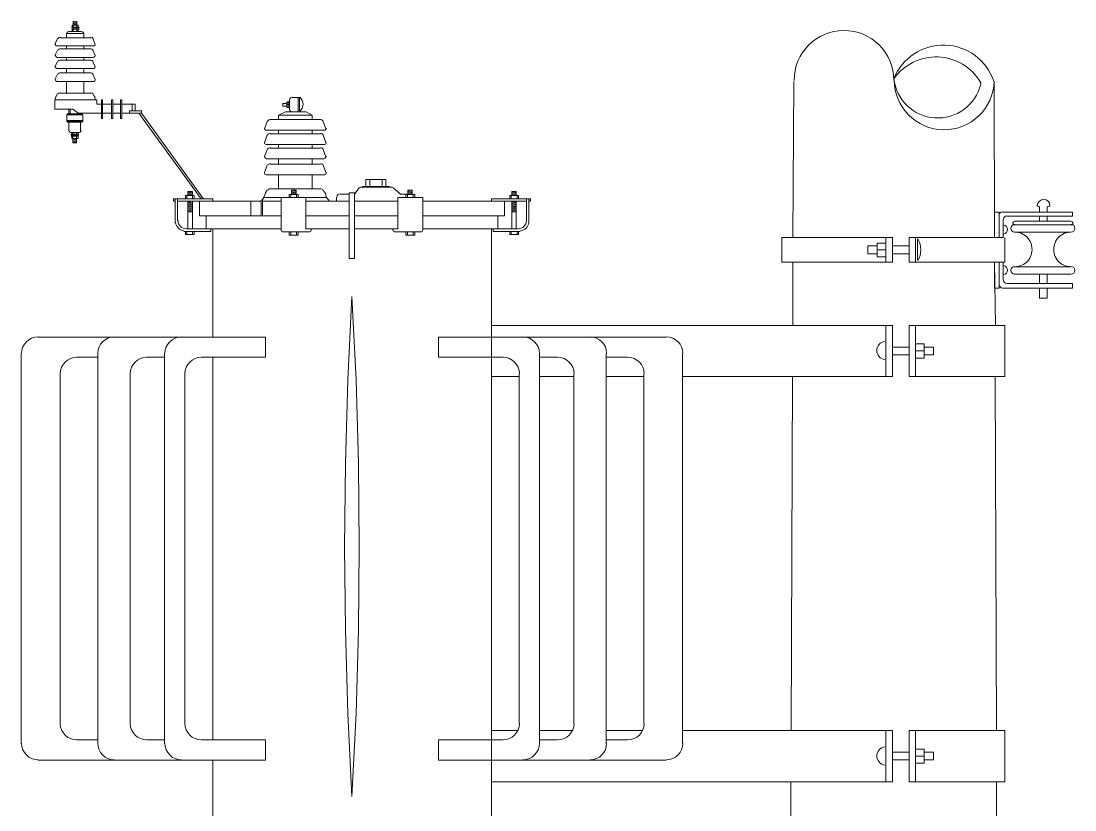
# Model space of a CAD drawing. Header units: centimetres. Extents: x -1416 to 19908, y -7962 to 7254.
# Drawn here: x -911.4 to -830.8, y -1553.9 to -1493.6 of the extents above; entities that cross this region are included whole.
import ezdxf

# ---------------------------------------------------------------- set-up
doc = ezdxf.new("R2010")
doc.units = ezdxf.units.CM
doc.layers.get('0').update_dxf_attribs({"color": 4, "lineweight": 18})

msp = doc.modelspace()

# ---------------------------------------------------------------- linework, layer by layer
at = {"color": 7, "lineweight": 20}
for p, q in [((-903.109, -1500.41), (-903.109, -1500.593)), ((-902.663, -1499.911), (-902.663, -1500.41)), ((-901.333, -1502.065), (-902.391, -1500.593)), ((-902.391, -1500.593), (-902.391, -1500.593)), ((-902.196, -1500.593), (-902.196, -1500.41))]:
    msp.add_line(p, q, dxfattribs=at)
at = {"color": 7, "linetype": 'Continuous', "lineweight": 20}
for points in [[(-907.525, -1494.06), (-906.965, -1494.06), (-906.965, -1494.023), (-907.525, -1494.023)], [(-907.525, -1494.181), (-906.965, -1494.181), (-906.965, -1494.145), (-907.525, -1494.145)], [(-907.501, -1494.023), (-907.026, -1494.023), (-907.026, -1493.865), (-907.501, -1493.865)], [(-907.501, -1494.364), (-907.026, -1494.364), (-907.026, -1494.181), (-907.501, -1494.181)], [(-891.393, -1499.85), (-891.393, -1500.069), (-891.393, -1499.85), (-891.089, -1499.85)], [(-891.393, -1500.069), (-891.089, -1500.069)], [(-891.053, -1499.948), (-890.931, -1499.948)], [(-907.561, -1502.211), (-907.002, -1502.211), (-907.002, -1502.247), (-907.561, -1502.247)], [(-907.525, -1502.065), (-907.026, -1502.065), (-907.026, -1502.211), (-907.525, -1502.211)], [(-907.561, -1502.344), (-907.002, -1502.344), (-907.002, -1502.369), (-907.561, -1502.369)], [(-907.525, -1502.369), (-907.026, -1502.369), (-907.026, -1502.527), (-907.525, -1502.527)], [(-898.157, -1506.882), (-898.839, -1506.882), (-898.839, -1507.138), (-898.157, -1507.138)], [(-890.213, -1506.821), (-890.895, -1506.821), (-890.895, -1507.04), (-890.213, -1507.04)], [(-886.32, -1511.712), (-885.919, -1511.712), (-885.919, -1506.7), (-886.32, -1506.7)], [(-881.989, -1506.821), (-881.308, -1506.821), (-881.308, -1507.04), (-881.989, -1507.04)], [(-874.045, -1506.882), (-873.364, -1506.882), (-873.364, -1507.138), (-874.045, -1507.138)], [(-898.157, -1509.632), (-898.839, -1509.632), (-898.839, -1509.875), (-898.157, -1509.875)], [(-890.213, -1509.656), (-890.895, -1509.656), (-890.895, -1509.911), (-890.213, -1509.911)], [(-881.989, -1509.656), (-881.308, -1509.656), (-881.308, -1509.911), (-881.989, -1509.911)], [(-874.045, -1509.632), (-873.364, -1509.632), (-873.364, -1509.875), (-874.045, -1509.875)], [(-886.101, -1514.607), (-886.418, -1520.97), (-886.6, -1527.345), (-886.661, -1533.732), (-886.6, -1540.082), (-886.418, -1546.469), (-886.101, -1552.819), (-885.785, -1546.469), (-885.603, -1540.082), (-885.542, -1533.732), (-885.603, -1527.345), (-885.785, -1520.97)]]:
    msp.add_lwpolyline(points, close=True, dxfattribs=at)
for points in [[(-907.403, -1493.561), (-907.403, -1493.865), (-907.403, -1493.865)], [(-907.403, -1493.561), (-907.123, -1493.622), (-907.123, -1493.622)], [(-907.403, -1493.622), (-907.123, -1493.683), (-907.123, -1493.683)], [(-907.403, -1493.719), (-907.123, -1493.78), (-907.123, -1493.78)], [(-907.403, -1493.78), (-907.123, -1493.841), (-907.123, -1493.841)], [(-907.403, -1494.023), (-907.403, -1493.865), (-907.403, -1493.865)], [(-907.403, -1493.865), (-907.342, -1493.865), (-907.342, -1493.865)], [(-907.403, -1494.06), (-907.403, -1494.145), (-907.123, -1494.145), (-907.123, -1494.023)], [(-907.403, -1494.121), (-907.221, -1494.145), (-907.221, -1494.145)], [(-907.245, -1494.06), (-907.123, -1494.084), (-907.123, -1494.084)], [(-907.123, -1493.865), (-907.123, -1493.561), (-907.123, -1493.561)], [(-907.123, -1494.023), (-907.123, -1493.865), (-907.123, -1493.865)], [(-908.62, -1494.899), (-908.802, -1495.361), (-908.802, -1495.361)], [(-908.425, -1494.838), (-906.065, -1494.838), (-906.065, -1494.838)], [(-907.926, -1494.838), (-907.926, -1494.522), (-907.926, -1494.522)], [(-907.926, -1494.522), (-906.588, -1494.522), (-906.588, -1494.522)], [(-907.683, -1494.364), (-906.844, -1494.364), (-906.844, -1494.364)], [(-907.403, -1494.364), (-907.403, -1494.181), (-907.403, -1494.181)], [(-907.123, -1494.364), (-907.123, -1494.181), (-907.123, -1494.181)], [(-906.588, -1494.838), (-906.588, -1494.522), (-906.588, -1494.522)], [(-905.907, -1494.899), (-905.724, -1495.361), (-905.724, -1495.361)], [(-908.62, -1495.775), (-908.802, -1496.201), (-908.802, -1496.201)], [(-908.681, -1495.459), (-905.846, -1495.459), (-905.846, -1495.459)], [(-908.425, -1495.678), (-906.065, -1495.678), (-906.065, -1495.678)], [(-907.926, -1495.678), (-907.926, -1495.459), (-907.926, -1495.459)], [(-906.588, -1495.678), (-906.588, -1495.459), (-906.588, -1495.459)], [(-905.907, -1495.775), (-905.724, -1496.201), (-905.724, -1496.201)], [(-908.681, -1496.335), (-905.846, -1496.335), (-905.846, -1496.335)], [(-908.425, -1496.554), (-906.065, -1496.554), (-906.065, -1496.554)], [(-907.926, -1496.554), (-907.926, -1496.335), (-907.926, -1496.335)], [(-906.588, -1496.554), (-906.588, -1496.335), (-906.588, -1496.335)], [(-908.62, -1496.639), (-908.802, -1497.077), (-908.802, -1497.077)], [(-908.681, -1497.198), (-905.846, -1497.198), (-905.846, -1497.198)], [(-907.926, -1497.515), (-907.926, -1497.198), (-907.926, -1497.198)], [(-906.588, -1497.515), (-906.588, -1497.198), (-906.588, -1497.198)], [(-905.907, -1496.639), (-905.724, -1497.077), (-905.724, -1497.077)], [(-908.62, -1497.612), (-908.802, -1498.038), (-908.802, -1498.038)], [(-908.681, -1498.172), (-905.846, -1498.172), (-905.846, -1498.172)], [(-908.425, -1497.515), (-906.065, -1497.515), (-906.065, -1497.515)], [(-907.926, -1499.072), (-907.926, -1498.172), (-907.926, -1498.172)], [(-906.588, -1499.072), (-906.588, -1498.172), (-906.588, -1498.172)], [(-905.907, -1497.612), (-905.724, -1498.038), (-905.724, -1498.038)], [(-852.403, -1510.094), (-852.342, -1498.172), (-852.342, -1498.172)], [(-836.989, -1510.094), (-837.013, -1498.172), (-837.013, -1498.172)], [(-908.741, -1499.352), (-908.802, -1499.571), (-908.802, -1499.571)], [(-905.591, -1499.571), (-908.802, -1499.571), (-908.802, -1499.571)], [(-908.802, -1500.288), (-908.802, -1499.571), (-908.802, -1499.571)], [(-905.724, -1499.571), (-908.802, -1499.571), (-908.802, -1499.571)], [(-908.62, -1499.133), (-908.705, -1499.291), (-908.705, -1499.291)], [(-908.425, -1499.072), (-906.065, -1499.072), (-906.065, -1499.072)], [(-905.907, -1499.133), (-905.81, -1499.291), (-905.81, -1499.291)], [(-905.749, -1499.352), (-905.724, -1499.571), (-905.724, -1499.571)], [(-905.25, -1499.911), (-905.591, -1499.911), (-905.591, -1499.571)], [(-905.165, -1499.571), (-905.25, -1499.571), (-905.25, -1499.571)], [(-905.25, -1501.006), (-905.25, -1499.571), (-905.25, -1499.571)], [(-905.165, -1501.006), (-905.165, -1499.571), (-905.165, -1499.571)], [(-904.386, -1499.571), (-904.471, -1499.571), (-904.471, -1499.571)], [(-904.471, -1501.006), (-904.471, -1499.571), (-904.471, -1499.571)], [(-904.386, -1501.006), (-904.386, -1499.571), (-904.386, -1499.571)], [(-903.693, -1499.571), (-903.79, -1499.571), (-903.79, -1499.571)], [(-903.79, -1501.006), (-903.79, -1499.571), (-903.79, -1499.571)], [(-903.693, -1501.006), (-903.693, -1499.571), (-903.693, -1499.571)], [(-891.089, -1499.753), (-891.089, -1500.155), (-891.089, -1500.155)], [(-890.931, -1499.753), (-891.053, -1499.753), (-891.065, -1499.741)], [(-891.053, -1499.753), (-891.065, -1499.741), (-891.065, -1499.741)], [(-890.895, -1499.729), (-891.053, -1499.729), (-891.053, -1499.729)], [(-891.053, -1499.753), (-891.053, -1500.155), (-891.053, -1500.155)], [(-890.931, -1499.729), (-890.931, -1500.155), (-890.931, -1500.155)], [(-890.895, -1499.729), (-890.895, -1500.155), (-890.895, -1500.155)], [(-890.87, -1499.692), (-890.882, -1499.68), (-890.882, -1499.68)], [(-890.87, -1499.595), (-890.87, -1500.313), (-890.87, -1500.313)], [(-890.87, -1499.692), (-890.87, -1500.191), (-890.87, -1500.191)], [(-890.092, -1499.413), (-890.676, -1499.413), (-890.676, -1499.413)], [(-890.213, -1500.507), (-890.213, -1499.413), (-890.213, -1499.413)], [(-890.116, -1500.507), (-890.116, -1499.413), (-890.116, -1499.413)], [(-907.44, -1500.288), (-908.802, -1500.288), (-908.802, -1500.288)], [(-907.744, -1500.653), (-907.744, -1500.288), (-907.744, -1500.288)], [(-907.647, -1500.653), (-907.647, -1500.288), (-907.647, -1500.288)], [(-907.026, -1500.593), (-907.44, -1500.288), (-907.44, -1500.288)], [(-905.25, -1500.593), (-907.026, -1500.593), (-907.026, -1500.593)], [(-906.965, -1500.653), (-906.965, -1500.593), (-906.965, -1500.593)], [(-906.868, -1500.653), (-906.868, -1500.593), (-906.868, -1500.593)], [(-904.471, -1499.911), (-905.165, -1499.911), (-905.165, -1499.911)], [(-904.471, -1500.593), (-905.165, -1500.593), (-905.165, -1500.593)], [(-903.79, -1499.911), (-904.386, -1499.911), (-904.386, -1499.911)], [(-903.79, -1500.593), (-904.386, -1500.593), (-904.386, -1500.593)], [(-902.663, -1499.911), (-903.693, -1499.911), (-903.693, -1499.911)], [(-903.109, -1500.593), (-903.693, -1500.593), (-903.693, -1500.593)], [(-902.196, -1500.41), (-903.109, -1500.41), (-903.109, -1500.41)], [(-902.196, -1500.593), (-903.109, -1500.593), (-903.109, -1500.593)], [(-902.89, -1499.911), (-902.89, -1500.41), (-902.89, -1500.41)], [(-897.464, -1507.111), (-902.196, -1500.593), (-901.235, -1501.904)], [(-891.71, -1500.751), (-891.174, -1500.507), (-889.593, -1500.507), (-889.155, -1500.751)], [(-891.393, -1499.85), (-891.406, -1499.838), (-891.406, -1499.838)], [(-891.393, -1500.069), (-891.406, -1500.057), (-891.406, -1500.057)], [(-891.053, -1500.155), (-891.065, -1500.155), (-891.065, -1500.155)], [(-891.053, -1500.155), (-891.065, -1500.155), (-891.065, -1500.155)], [(-890.895, -1500.155), (-891.053, -1500.155), (-890.931, -1500.155)], [(-890.87, -1500.191), (-890.882, -1500.179), (-890.882, -1500.179)], [(-890.092, -1500.507), (-890.676, -1500.507), (-890.676, -1500.507)], [(-907.902, -1500.69), (-907.902, -1501.152), (-907.902, -1501.152)], [(-907.902, -1501.152), (-906.685, -1501.152), (-906.685, -1500.69)], [(-906.685, -1500.726), (-907.902, -1500.726), (-907.902, -1500.726)], [(-907.902, -1501.225), (-907.902, -1501.152), (-907.902, -1501.152)], [(-907.902, -1501.225), (-907.902, -1501.25), (-907.902, -1501.25)], [(-907.902, -1501.225), (-906.685, -1501.225), (-906.685, -1501.225)], [(-907.866, -1500.69), (-907.878, -1500.678), (-907.878, -1500.678)], [(-907.866, -1501.25), (-907.878, -1501.237), (-907.878, -1501.237)], [(-906.722, -1500.653), (-907.866, -1500.653), (-907.866, -1500.653)], [(-907.866, -1501.286), (-906.722, -1501.286), (-906.722, -1501.286)], [(-907.744, -1501.967), (-907.744, -1501.286), (-906.844, -1501.286)], [(-906.844, -1501.286), (-906.844, -1501.967), (-906.844, -1501.967)], [(-906.722, -1500.69), (-906.734, -1500.678), (-906.734, -1500.678)], [(-906.722, -1501.25), (-906.734, -1501.237), (-906.734, -1501.237)], [(-906.685, -1501.225), (-906.685, -1501.152), (-906.685, -1501.152)], [(-906.685, -1501.225), (-906.685, -1501.25), (-906.685, -1501.25)], [(-905.165, -1501.006), (-905.25, -1501.006), (-905.25, -1501.006)], [(-904.386, -1501.006), (-904.471, -1501.006), (-904.471, -1501.006)], [(-903.693, -1501.006), (-903.79, -1501.006), (-903.79, -1501.006)], [(-892.573, -1501.225), (-892.792, -1501.785), (-892.792, -1501.785)], [(-892.354, -1501.091), (-888.534, -1501.091), (-888.534, -1501.091)], [(-891.71, -1501.091), (-891.71, -1500.751), (-891.71, -1500.751)], [(-891.71, -1500.751), (-889.155, -1500.751), (-889.155, -1500.751)], [(-889.155, -1501.091), (-889.155, -1500.751), (-889.155, -1500.751)], [(-888.315, -1501.225), (-888.096, -1501.785), (-888.096, -1501.785)], [(-906.941, -1502.065), (-907.622, -1502.065), (-907.622, -1502.065)], [(-907.44, -1502.065), (-907.44, -1502.211), (-907.44, -1502.211)], [(-907.148, -1502.065), (-907.148, -1502.211), (-907.148, -1502.211)], [(-897.622, -1507.138), (-901.333, -1502.065), (-901.333, -1502.065)], [(-892.671, -1501.906), (-888.218, -1501.906), (-888.218, -1501.906)], [(-892.354, -1502.186), (-888.534, -1502.186), (-888.534, -1502.186)], [(-891.71, -1502.186), (-891.71, -1501.906), (-891.71, -1501.906)], [(-889.155, -1502.186), (-889.155, -1501.906), (-889.155, -1501.906)], [(-907.44, -1502.247), (-907.148, -1502.344), (-907.148, -1502.344)], [(-907.44, -1502.344), (-907.44, -1502.247), (-907.148, -1502.247), (-907.148, -1502.369)], [(-907.44, -1502.344), (-907.367, -1502.344), (-907.367, -1502.344)], [(-907.44, -1502.369), (-907.44, -1502.527), (-907.44, -1502.527)], [(-907.44, -1502.868), (-907.44, -1502.527), (-907.44, -1502.527)], [(-907.148, -1502.527), (-907.148, -1502.868), (-907.44, -1502.868)], [(-907.44, -1502.527), (-907.148, -1502.624), (-907.148, -1502.624)], [(-907.44, -1502.624), (-907.148, -1502.685), (-907.148, -1502.685)], [(-907.44, -1502.685), (-907.148, -1502.782), (-907.148, -1502.782)], [(-907.44, -1502.782), (-907.148, -1502.843), (-907.148, -1502.843)], [(-907.44, -1502.843), (-907.367, -1502.868), (-907.367, -1502.868)], [(-907.148, -1502.369), (-907.148, -1502.527), (-907.148, -1502.527)], [(-892.573, -1502.284), (-892.792, -1502.843), (-892.792, -1502.843)], [(-892.671, -1502.989), (-888.218, -1502.989), (-888.218, -1502.989)], [(-891.71, -1503.269), (-891.71, -1502.989), (-891.71, -1502.989)], [(-889.155, -1503.269), (-889.155, -1502.989), (-889.155, -1502.989)], [(-888.315, -1502.284), (-888.096, -1502.843), (-888.096, -1502.843)], [(-892.573, -1503.366), (-892.792, -1503.926), (-892.792, -1503.926)], [(-892.354, -1503.269), (-888.534, -1503.269), (-888.534, -1503.269)], [(-888.315, -1503.366), (-888.096, -1503.926), (-888.096, -1503.926)], [(-892.573, -1504.583), (-892.792, -1505.143), (-892.792, -1505.143)], [(-892.671, -1504.084), (-888.218, -1504.084), (-888.218, -1504.084)], [(-892.354, -1504.486), (-888.534, -1504.486), (-888.534, -1504.486)], [(-891.71, -1504.486), (-891.71, -1504.084), (-891.71, -1504.084)], [(-889.155, -1504.486), (-889.155, -1504.084), (-889.155, -1504.084)], [(-888.315, -1504.583), (-888.096, -1505.143), (-888.096, -1505.143)], [(-892.671, -1505.301), (-888.218, -1505.301), (-888.218, -1505.301)], [(-891.71, -1506.383), (-891.71, -1505.301), (-891.71, -1505.301)], [(-889.155, -1506.383), (-889.155, -1505.301), (-889.155, -1505.301)], [(-885.286, -1506.201), (-883.23, -1506.201), (-883.23, -1506.201)], [(-885.286, -1506.262), (-885.286, -1506.201), (-885.286, -1506.201)], [(-883.51, -1506.201), (-883.51, -1505.678), (-885.043, -1505.678), (-885.043, -1506.201)], [(-884.727, -1506.201), (-884.727, -1505.678), (-884.727, -1505.678)], [(-883.79, -1506.201), (-883.79, -1505.678), (-883.79, -1505.678)], [(-883.23, -1506.262), (-883.23, -1506.201), (-883.23, -1506.201)], [(-898.717, -1506.882), (-898.717, -1507.138), (-898.717, -1507.138)], [(-898.656, -1506.578), (-898.303, -1506.675), (-898.303, -1506.675)], [(-898.656, -1506.882), (-898.656, -1506.578), (-898.303, -1506.578), (-898.303, -1506.882)], [(-898.656, -1506.639), (-898.303, -1506.736), (-898.303, -1506.736)], [(-898.656, -1506.736), (-898.303, -1506.821), (-898.303, -1506.821)], [(-898.656, -1506.797), (-898.303, -1506.882), (-898.303, -1506.882)], [(-898.656, -1506.882), (-898.62, -1506.882), (-898.62, -1506.882)], [(-898.376, -1506.578), (-898.303, -1506.578), (-898.303, -1506.578)], [(-898.279, -1506.882), (-898.279, -1507.138), (-898.279, -1507.138)], [(-892.951, -1507.198), (-892.829, -1507.04), (-892.829, -1507.04)], [(-892.732, -1506.761), (-892.829, -1507.04), (-892.829, -1507.04)], [(-892.829, -1507.04), (-888.06, -1507.04), (-887.817, -1507.32), (-889.617, -1507.32)], [(-892.573, -1506.517), (-892.707, -1506.675), (-892.707, -1506.675)], [(-892.354, -1506.383), (-888.534, -1506.383), (-888.534, -1506.383)], [(-889.617, -1509.437), (-889.617, -1507.04), (-891.515, -1507.04), (-891.515, -1509.571)], [(-890.773, -1506.821), (-890.773, -1507.04), (-890.773, -1507.04)], [(-890.712, -1506.821), (-890.712, -1506.481), (-890.371, -1506.481), (-890.371, -1506.821)], [(-890.712, -1506.578), (-890.371, -1506.675), (-890.371, -1506.675)], [(-890.712, -1506.639), (-890.371, -1506.736), (-890.371, -1506.736)], [(-890.712, -1506.736), (-890.371, -1506.797), (-890.371, -1506.797)], [(-890.712, -1506.797), (-890.651, -1506.821), (-890.651, -1506.821)], [(-890.676, -1506.481), (-890.371, -1506.578), (-890.371, -1506.578)], [(-890.396, -1506.481), (-890.371, -1506.517), (-890.371, -1506.517)], [(-890.335, -1506.821), (-890.335, -1507.04), (-890.335, -1507.04)], [(-888.315, -1506.517), (-888.182, -1506.675), (-888.182, -1506.675)], [(-888.121, -1506.761), (-888.06, -1507.04), (-888.06, -1507.04)], [(-887.281, -1507.04), (-887.281, -1507.32), (-887.281, -1507.32)], [(-886.32, -1506.797), (-887.002, -1506.797), (-887.002, -1506.797)], [(-885.542, -1506.298), (-885.822, -1506.7), (-885.822, -1506.7)], [(-885.444, -1506.262), (-883.084, -1506.262), (-883.084, -1506.262)], [(-885.286, -1506.262), (-883.23, -1506.262), (-883.23, -1506.262)], [(-882.926, -1506.323), (-882.452, -1506.736), (-882.452, -1506.736)], [(-882.585, -1509.437), (-882.585, -1507.04), (-880.675, -1507.04), (-880.675, -1509.571)], [(-882.306, -1506.797), (-881.831, -1506.797), (-881.831, -1506.797)], [(-881.868, -1506.821), (-881.868, -1507.04), (-881.868, -1507.04)], [(-881.491, -1506.821), (-881.491, -1506.481), (-881.831, -1506.481), (-881.831, -1506.821)], [(-881.831, -1506.542), (-881.491, -1506.639), (-881.491, -1506.639)], [(-881.831, -1506.602), (-881.491, -1506.7), (-881.491, -1506.7)], [(-881.831, -1506.7), (-881.491, -1506.797), (-881.491, -1506.797)], [(-881.831, -1506.761), (-881.673, -1506.821), (-881.673, -1506.821)], [(-881.71, -1506.481), (-881.491, -1506.542), (-881.491, -1506.542)], [(-881.43, -1506.821), (-881.43, -1507.04), (-881.43, -1507.04)], [(-881.211, -1507.04), (-881.223, -1507.028), (-881.223, -1507.028)], [(-873.924, -1506.882), (-873.924, -1507.138), (-873.924, -1507.138)], [(-873.546, -1506.882), (-873.546, -1506.578), (-873.887, -1506.578), (-873.887, -1506.882)], [(-873.887, -1506.602), (-873.546, -1506.7), (-873.546, -1506.7)], [(-873.887, -1506.7), (-873.546, -1506.797), (-873.546, -1506.797)], [(-873.887, -1506.761), (-873.546, -1506.858), (-873.546, -1506.858)], [(-873.887, -1506.858), (-873.741, -1506.882), (-873.741, -1506.882)], [(-873.765, -1506.578), (-873.546, -1506.639), (-873.546, -1506.639)], [(-873.486, -1506.882), (-873.486, -1507.138), (-873.486, -1507.138)], [(-899.617, -1507.32), (-899.739, -1507.32), (-899.739, -1507.138), (-896.746, -1507.138), (-896.746, -1507.32), (-899.435, -1507.32)], [(-899.617, -1509.011), (-899.617, -1507.138), (-899.617, -1507.138)], [(-899.435, -1507.138), (-899.435, -1508.817), (-899.435, -1508.817)], [(-898.656, -1509.437), (-898.656, -1507.32), (-898.656, -1507.32)], [(-898.656, -1507.357), (-898.303, -1507.454), (-898.303, -1507.454)], [(-898.656, -1507.417), (-898.303, -1507.515), (-898.303, -1507.515)], [(-898.656, -1507.515), (-898.303, -1507.6), (-898.303, -1507.6)], [(-898.656, -1507.576), (-898.303, -1507.661), (-898.303, -1507.661)], [(-898.656, -1507.661), (-898.303, -1507.758), (-898.303, -1507.758)], [(-898.656, -1507.734), (-898.303, -1507.819), (-898.303, -1507.819)], [(-898.656, -1507.819), (-898.303, -1507.916), (-898.303, -1507.916)], [(-898.462, -1507.32), (-898.303, -1507.357), (-898.303, -1507.357)], [(-898.303, -1507.32), (-898.303, -1509.437), (-898.303, -1509.437)], [(-893.048, -1507.32), (-897.744, -1507.32), (-897.744, -1507.32)], [(-897.744, -1507.32), (-897.744, -1508.439), (-897.744, -1508.439)], [(-893.826, -1507.32), (-893.826, -1508.439), (-893.826, -1508.439)], [(-893.048, -1508.439), (-893.048, -1507.259), (-892.951, -1507.198)], [(-892.951, -1507.198), (-892.951, -1508.439), (-892.951, -1508.439)], [(-891.515, -1507.32), (-892.951, -1507.32), (-892.951, -1507.32)], [(-891.515, -1507.32), (-892.951, -1507.32), (-892.951, -1507.32)], [(-886.32, -1507.32), (-889.617, -1507.32), (-889.617, -1507.32)], [(-882.585, -1507.32), (-885.919, -1507.32), (-885.919, -1507.32)], [(-874.447, -1507.32), (-880.675, -1507.32), (-880.675, -1507.32)], [(-872.585, -1507.32), (-872.464, -1507.32), (-872.464, -1507.138), (-875.444, -1507.138), (-875.444, -1507.32), (-872.768, -1507.32)], [(-874.447, -1507.32), (-874.447, -1508.439), (-874.447, -1508.439)], [(-873.887, -1507.32), (-873.887, -1509.437), (-873.887, -1509.437)], [(-873.887, -1507.32), (-873.546, -1507.417), (-873.546, -1507.417)], [(-873.887, -1507.381), (-873.546, -1507.478), (-873.546, -1507.478)], [(-873.887, -1507.478), (-873.546, -1507.576), (-873.546, -1507.576)], [(-873.887, -1507.539), (-873.546, -1507.636), (-873.546, -1507.636)], [(-873.887, -1507.636), (-873.546, -1507.734), (-873.546, -1507.734)], [(-873.887, -1507.697), (-873.546, -1507.795), (-873.546, -1507.795)], [(-873.887, -1507.795), (-873.546, -1507.855), (-873.546, -1507.855)], [(-873.887, -1507.855), (-873.546, -1507.941), (-873.546, -1507.941)], [(-873.583, -1507.32), (-873.546, -1507.32), (-873.546, -1507.32)], [(-873.546, -1509.437), (-873.546, -1507.32), (-873.546, -1507.32)], [(-872.768, -1507.138), (-872.768, -1508.817), (-872.768, -1508.817)], [(-872.585, -1509.011), (-872.585, -1507.138), (-872.585, -1507.138)], [(-833.595, -1507.758), (-833.716, -1507.697), (-833.716, -1507.697)], [(-833.558, -1508.16), (-833.558, -1507.795), (-833.558, -1507.795)], [(-832.974, -1508.16), (-832.974, -1507.795), (-832.974, -1507.795)], [(-832.938, -1507.758), (-832.78, -1507.697), (-832.78, -1507.697)], [(-898.656, -1507.88), (-898.303, -1507.977), (-898.303, -1507.977)], [(-898.656, -1507.977), (-898.303, -1508.038), (-898.303, -1508.038)], [(-898.656, -1508.038), (-898.303, -1508.135), (-898.303, -1508.135)], [(-898.656, -1508.135), (-898.303, -1508.135), (-898.303, -1508.135)], [(-898.656, -1508.135), (-898.62, -1508.135), (-898.62, -1508.135)], [(-891.515, -1508.439), (-897.744, -1508.439), (-897.744, -1508.439)], [(-897.245, -1508.439), (-897.245, -1509.437), (-897.245, -1509.437)], [(-886.32, -1508.439), (-889.617, -1508.439), (-889.617, -1508.439)], [(-882.585, -1508.439), (-885.919, -1508.439), (-885.919, -1508.439)], [(-874.447, -1508.439), (-880.675, -1508.439), (-880.675, -1508.439)], [(-874.946, -1508.439), (-874.946, -1509.437), (-874.946, -1509.437)], [(-873.887, -1507.941), (-873.546, -1508.014), (-873.546, -1508.014)], [(-873.887, -1508.014), (-873.546, -1508.099), (-873.546, -1508.099)], [(-873.887, -1508.099), (-873.741, -1508.135), (-873.741, -1508.135)], [(-873.546, -1508.135), (-873.887, -1508.135), (-873.887, -1508.135)], [(-836.989, -1510.094), (-836.989, -1508.16), (-836.648, -1508.16), (-836.648, -1510.094)], [(-836.648, -1508.415), (-836.648, -1510.094), (-836.648, -1510.094)], [(-836.393, -1508.16), (-831.04, -1508.16), (-831.04, -1508.16)], [(-836.052, -1508.476), (-831.04, -1508.476), (-831.04, -1508.16)], [(-833.558, -1508.853), (-833.558, -1508.476), (-833.558, -1508.476)], [(-832.974, -1508.853), (-832.974, -1508.476), (-832.974, -1508.476)], [(-896.88, -1509.437), (-896.88, -1509.632), (-898.96, -1509.632)], [(-898.778, -1509.437), (-896.88, -1509.437), (-896.88, -1509.437)], [(-891.515, -1509.437), (-897.245, -1509.437), (-897.245, -1509.437)], [(-896.746, -1509.437), (-896.746, -1517.722), (-896.746, -1517.722)], [(-886.32, -1509.437), (-889.617, -1509.437), (-889.617, -1509.437)], [(-889.216, -1509.571), (-889.216, -1509.437), (-889.216, -1509.437)], [(-882.585, -1509.437), (-885.919, -1509.437), (-885.919, -1509.437)], [(-882.987, -1509.571), (-882.987, -1509.437), (-882.987, -1509.437)], [(-874.946, -1509.437), (-880.675, -1509.437), (-880.675, -1509.437)], [(-875.444, -1556.25), (-875.444, -1509.437), (-875.444, -1509.437)], [(-873.425, -1509.437), (-875.323, -1509.437), (-875.323, -1509.437)], [(-875.323, -1509.437), (-875.323, -1509.632), (-873.242, -1509.632)], [(-836.332, -1508.719), (-836.332, -1510.094), (-836.332, -1510.094)], [(-835.456, -1508.853), (-831.162, -1508.853), (-831.162, -1508.853)], [(-835.456, -1509.133), (-831.162, -1509.133), (-831.162, -1509.133)], [(-898.717, -1509.632), (-898.717, -1509.875), (-898.717, -1509.875)], [(-898.279, -1509.632), (-898.279, -1509.875), (-898.279, -1509.875)], [(-891.43, -1509.656), (-889.617, -1509.656), (-889.617, -1509.656)], [(-890.773, -1509.656), (-890.773, -1509.911), (-890.773, -1509.911)], [(-890.335, -1509.656), (-890.335, -1509.911), (-890.335, -1509.911)], [(-889.617, -1509.656), (-889.313, -1509.656), (-889.313, -1509.656)], [(-882.585, -1509.656), (-882.89, -1509.656), (-882.89, -1509.656)], [(-880.773, -1509.656), (-882.585, -1509.656), (-882.585, -1509.656)], [(-881.868, -1509.656), (-881.868, -1509.911), (-881.868, -1509.911)], [(-881.43, -1509.656), (-881.43, -1509.911), (-881.43, -1509.911)], [(-873.924, -1509.632), (-873.924, -1509.875), (-873.924, -1509.875)], [(-873.486, -1509.632), (-873.486, -1509.875), (-873.486, -1509.875)], [(-835.456, -1509.692), (-831.162, -1509.692), (-831.162, -1509.692)], [(-852.403, -1516.821), (-852.403, -1511.992), (-852.403, -1511.992)], [(-836.928, -1516.821), (-836.989, -1511.992), (-836.989, -1511.992)], [(-836.989, -1511.992), (-836.989, -1513.963), (-836.648, -1513.963), (-836.648, -1511.992)], [(-836.648, -1511.992), (-836.648, -1513.707), (-836.648, -1513.707)], [(-836.332, -1511.992), (-836.332, -1513.366), (-836.332, -1513.366)], [(-835.456, -1512.332), (-831.162, -1512.332), (-831.162, -1512.332)], [(-835.456, -1512.904), (-831.162, -1512.904), (-831.162, -1512.904)], [(-833.558, -1513.61), (-833.558, -1512.904), (-833.558, -1512.904)], [(-832.974, -1513.61), (-832.974, -1512.904), (-832.974, -1512.904)], [(-836.393, -1513.963), (-831.04, -1513.963), (-831.04, -1513.963)], [(-836.052, -1513.61), (-831.04, -1513.61), (-831.04, -1513.963)], [(-833.558, -1514.741), (-833.558, -1513.963), (-833.558, -1513.963)], [(-832.974, -1514.741), (-832.974, -1513.963), (-832.974, -1513.963)], [(-833.558, -1514.741), (-832.974, -1514.741), (-832.974, -1514.741)], [(-904.289, -1517.722), (-910.116, -1517.722), (-910.116, -1517.722)], [(-899.155, -1517.722), (-904.289, -1517.722), (-904.289, -1517.722)], [(-892.707, -1517.722), (-899.155, -1517.722), (-899.155, -1517.722)], [(-892.707, -1517.722), (-892.707, -1519.255), (-892.707, -1519.255)], [(-879.495, -1517.722), (-879.495, -1519.255), (-879.495, -1519.255)], [(-879.495, -1517.722), (-873.048, -1517.722), (-873.048, -1517.722)], [(-873.048, -1517.722), (-867.914, -1517.722), (-867.914, -1517.722)], [(-867.914, -1517.722), (-862.086, -1517.722), (-862.086, -1517.722)], [(-911.394, -1518.975), (-911.394, -1548.78), (-911.394, -1548.78)], [(-905.53, -1518.975), (-905.53, -1548.78), (-905.53, -1548.78)], [(-900.432, -1518.975), (-900.432, -1548.78), (-900.432, -1548.78)], [(-871.77, -1518.975), (-871.77, -1548.78), (-871.77, -1548.78)], [(-866.661, -1518.975), (-866.661, -1548.78), (-866.661, -1548.78)], [(-860.846, -1518.975), (-860.846, -1548.78), (-860.846, -1548.78)], [(-905.53, -1519.255), (-907.148, -1519.255), (-907.148, -1519.255)], [(-900.432, -1519.255), (-901.795, -1519.255), (-901.795, -1519.255)], [(-897.622, -1519.255), (-892.707, -1519.255), (-892.707, -1519.255)], [(-896.746, -1519.255), (-896.746, -1548.501), (-896.746, -1548.501)], [(-874.581, -1519.255), (-879.495, -1519.255), (-879.495, -1519.255)], [(-875.444, -1519.255), (-875.444, -1548.501), (-875.444, -1548.501)], [(-871.77, -1519.255), (-870.408, -1519.255), (-870.408, -1519.255)], [(-866.661, -1519.255), (-865.043, -1519.255), (-865.043, -1519.255)], [(-908.401, -1547.248), (-908.401, -1520.532), (-908.401, -1520.532)], [(-903.048, -1547.248), (-903.048, -1520.532), (-903.048, -1520.532)], [(-898.875, -1547.248), (-898.875, -1520.532), (-898.875, -1520.532)], [(-873.327, -1547.248), (-873.327, -1520.532), (-873.327, -1520.532)], [(-869.155, -1547.248), (-869.155, -1520.532), (-869.155, -1520.532)], [(-863.802, -1547.248), (-863.802, -1520.532), (-863.802, -1520.532)], [(-852.524, -1547.783), (-852.439, -1520.714), (-852.439, -1520.714)], [(-836.831, -1547.783), (-836.952, -1520.714), (-836.952, -1520.714)], [(-905.53, -1548.501), (-907.148, -1548.501), (-907.148, -1548.501)], [(-900.432, -1548.501), (-901.795, -1548.501), (-901.795, -1548.501)], [(-897.622, -1548.501), (-892.707, -1548.501), (-892.707, -1550.058)], [(-874.581, -1548.501), (-879.495, -1548.501), (-879.495, -1550.058)], [(-871.77, -1548.501), (-870.408, -1548.501), (-870.408, -1548.501)], [(-866.661, -1548.501), (-865.043, -1548.501), (-865.043, -1548.501)], [(-904.289, -1550.058), (-910.116, -1550.058), (-910.116, -1550.058)], [(-899.155, -1550.058), (-904.289, -1550.058), (-904.289, -1550.058)], [(-899.155, -1550.058), (-892.707, -1550.058), (-892.707, -1550.058)], [(-896.746, -1550.058), (-896.746, -1556.25), (-896.746, -1556.25)], [(-873.048, -1550.058), (-879.495, -1550.058), (-879.495, -1550.058)], [(-873.048, -1550.058), (-867.914, -1550.058), (-867.914, -1550.058)], [(-867.914, -1550.058), (-862.086, -1550.058), (-862.086, -1550.058)], [(-852.646, -1574.9), (-852.561, -1551.7), (-852.561, -1551.7)], [(-836.733, -1574.9), (-836.831, -1551.7), (-836.831, -1551.7)]]:
    msp.add_lwpolyline(points, dxfattribs=at)
at = {"color": 244, "linetype": 'Continuous', "lineweight": 20, "true_color": 0x991b1e}
for points in [[(-853.242, -1510.094), (-844.799, -1510.094), (-844.799, -1511.992)], [(-844.799, -1511.992), (-853.242, -1511.992), (-853.242, -1510.094)], [(-845.298, -1510.094), (-845.298, -1511.992), (-845.298, -1511.992)], [(-836.332, -1510.094), (-843.522, -1510.094), (-843.522, -1511.992)], [(-843.522, -1511.992), (-836.21, -1511.992), (-836.21, -1510.094)], [(-843.023, -1510.094), (-843.023, -1511.992), (-843.023, -1511.992)], [(-842.877, -1510.216), (-842.877, -1511.87), (-842.877, -1511.87)], [(-846.673, -1510.751), (-845.955, -1510.751), (-845.955, -1510.751)], [(-846.673, -1510.751), (-846.673, -1511.347), (-846.673, -1511.347)], [(-845.298, -1510.532), (-845.955, -1510.532), (-845.955, -1510.532)], [(-845.298, -1511.59), (-845.955, -1511.59), (-845.955, -1510.532)], [(-845.298, -1511.055), (-845.955, -1511.055), (-845.955, -1511.055)], [(-844.799, -1510.751), (-843.522, -1510.751), (-843.522, -1510.751)], [(-846.673, -1511.347), (-845.955, -1511.347), (-845.955, -1511.347)], [(-844.799, -1511.347), (-843.522, -1511.347), (-843.522, -1511.347)], [(-875.444, -1516.821), (-844.799, -1516.821), (-844.799, -1520.714)], [(-845.298, -1516.821), (-845.298, -1520.714), (-845.298, -1520.714)], [(-836.21, -1516.821), (-843.522, -1516.821), (-843.522, -1520.714)], [(-843.522, -1520.714), (-836.21, -1520.714), (-836.21, -1516.821)], [(-843.023, -1516.821), (-843.023, -1520.714), (-843.023, -1520.714)], [(-843.023, -1518.221), (-842.378, -1518.221), (-842.378, -1518.221)], [(-843.023, -1519.315), (-842.378, -1519.315), (-842.378, -1518.221)], [(-844.799, -1518.476), (-843.522, -1518.476), (-843.522, -1518.476)], [(-844.799, -1519.06), (-843.522, -1519.06), (-843.522, -1519.06)], [(-843.023, -1518.756), (-842.378, -1518.756), (-842.378, -1518.756)], [(-841.66, -1518.476), (-842.378, -1518.476), (-842.378, -1518.476)], [(-841.66, -1519.06), (-842.378, -1519.06), (-842.378, -1519.06)], [(-841.66, -1518.476), (-841.66, -1519.06), (-841.66, -1519.06)], [(-873.327, -1520.714), (-875.444, -1520.714), (-875.444, -1520.714)], [(-869.155, -1520.714), (-871.77, -1520.714), (-871.77, -1520.714)], [(-863.802, -1520.714), (-866.661, -1520.714), (-866.661, -1520.714)], [(-844.799, -1520.714), (-860.846, -1520.714), (-860.846, -1520.714)], [(-875.444, -1547.783), (-873.425, -1547.783), (-873.425, -1547.783)], [(-871.77, -1547.783), (-869.289, -1547.783), (-869.289, -1547.783)], [(-866.661, -1547.783), (-863.923, -1547.783), (-863.923, -1547.783)], [(-860.846, -1547.783), (-844.799, -1547.783), (-844.799, -1551.7)], [(-845.298, -1547.783), (-845.298, -1551.7), (-845.298, -1551.7)], [(-836.21, -1547.783), (-843.522, -1547.783), (-843.522, -1551.7)], [(-843.522, -1551.7), (-836.21, -1551.7), (-836.21, -1547.783)], [(-843.023, -1547.783), (-843.023, -1551.7), (-843.023, -1551.7)], [(-844.799, -1549.425), (-843.522, -1549.425), (-843.522, -1549.425)], [(-843.023, -1549.206), (-842.378, -1549.206), (-842.378, -1549.206)], [(-843.023, -1550.277), (-842.378, -1550.277), (-842.378, -1549.206)], [(-843.023, -1549.742), (-842.378, -1549.742), (-842.378, -1549.742)], [(-841.66, -1549.425), (-842.378, -1549.425), (-842.378, -1549.425)], [(-841.66, -1549.425), (-841.66, -1550.021), (-841.66, -1550.021)], [(-844.799, -1550.021), (-843.522, -1550.021), (-843.522, -1550.021)], [(-841.66, -1550.021), (-842.378, -1550.021), (-842.378, -1550.021)], [(-844.799, -1551.7), (-875.444, -1551.7), (-875.444, -1551.7)]]:
    msp.add_lwpolyline(points, dxfattribs=at)
at = {"color": 7, "linetype": 'Continuous', "lineweight": 20}
for points in [[(-908.413, -1494.802), (-908.474, -1494.802), (-908.535, -1494.838), (-908.571, -1494.887)], [(-907.671, -1494.339), (-907.768, -1494.339), (-907.866, -1494.4), (-907.902, -1494.485)], [(-906.588, -1494.485), (-906.637, -1494.4), (-906.722, -1494.339), (-906.831, -1494.339)], [(-905.883, -1494.887), (-905.919, -1494.838), (-905.98, -1494.802), (-906.053, -1494.802)], [(-908.413, -1495.678), (-908.474, -1495.678), (-908.535, -1495.702), (-908.571, -1495.751)], [(-905.883, -1495.751), (-905.919, -1495.702), (-905.98, -1495.678), (-906.053, -1495.678)], [(-908.413, -1496.554), (-908.474, -1496.554), (-908.535, -1496.578), (-908.571, -1496.627)], [(-905.883, -1496.627), (-905.919, -1496.578), (-905.98, -1496.554), (-906.053, -1496.554)], [(-908.413, -1497.515), (-908.474, -1497.515), (-908.535, -1497.539), (-908.571, -1497.6)], [(-905.883, -1497.6), (-905.919, -1497.539), (-905.98, -1497.515), (-906.053, -1497.515)], [(-838.047, -1498.391), (-838.035, -1498.33), (-838.047, -1498.269), (-838.084, -1498.22)], [(-908.705, -1499.279), (-908.717, -1499.303), (-908.729, -1499.327), (-908.741, -1499.352)], [(-908.413, -1499.035), (-908.474, -1499.035), (-908.535, -1499.072), (-908.571, -1499.121)], [(-905.883, -1499.121), (-905.919, -1499.072), (-905.98, -1499.035), (-906.053, -1499.035)], [(-905.761, -1499.352), (-905.761, -1499.327), (-905.773, -1499.303), (-905.797, -1499.279)], [(-890.846, -1499.668), (-890.87, -1499.668), (-890.895, -1499.68), (-890.895, -1499.705)], [(-890.663, -1499.376), (-890.773, -1499.376), (-890.87, -1499.473), (-890.87, -1499.583)], [(-890.895, -1500.142), (-890.895, -1500.167), (-890.87, -1500.191), (-890.846, -1500.191)], [(-890.87, -1500.301), (-890.87, -1500.41), (-890.773, -1500.507), (-890.663, -1500.507)], [(-892.342, -1501.091), (-892.427, -1501.091), (-892.5, -1501.128), (-892.561, -1501.201)], [(-888.303, -1501.201), (-888.352, -1501.128), (-888.425, -1501.091), (-888.51, -1501.091)], [(-907.72, -1501.955), (-907.72, -1502.016), (-907.671, -1502.065), (-907.61, -1502.065)], [(-906.917, -1502.065), (-906.856, -1502.065), (-906.807, -1502.016), (-906.807, -1501.955)], [(-892.342, -1502.15), (-892.427, -1502.15), (-892.5, -1502.198), (-892.561, -1502.259)], [(-888.303, -1502.259), (-888.352, -1502.198), (-888.425, -1502.15), (-888.51, -1502.15)], [(-892.342, -1503.245), (-892.427, -1503.245), (-892.5, -1503.281), (-892.561, -1503.354)], [(-888.303, -1503.354), (-888.352, -1503.281), (-888.425, -1503.245), (-888.51, -1503.245)], [(-892.342, -1504.461), (-892.427, -1504.461), (-892.5, -1504.498), (-892.561, -1504.559)], [(-888.303, -1504.559), (-888.352, -1504.498), (-888.425, -1504.461), (-888.51, -1504.461)], [(-892.683, -1506.688), (-892.707, -1506.712), (-892.719, -1506.736), (-892.732, -1506.773)], [(-892.342, -1506.383), (-892.427, -1506.383), (-892.5, -1506.432), (-892.561, -1506.493)], [(-888.303, -1506.493), (-888.352, -1506.432), (-888.425, -1506.383), (-888.51, -1506.383)], [(-888.096, -1506.773), (-888.109, -1506.736), (-888.121, -1506.712), (-888.145, -1506.688)], [(-886.989, -1506.761), (-887.135, -1506.761), (-887.257, -1506.882), (-887.257, -1507.028)], [(-885.882, -1506.761), (-885.858, -1506.736), (-885.822, -1506.712), (-885.809, -1506.675)], [(-885.432, -1506.262), (-885.469, -1506.262), (-885.505, -1506.274), (-885.53, -1506.286)], [(-882.89, -1506.335), (-882.938, -1506.286), (-882.999, -1506.262), (-883.06, -1506.262)], [(-882.464, -1506.724), (-882.415, -1506.773), (-882.354, -1506.797), (-882.281, -1506.797)], [(-833.753, -1507.649), (-833.753, -1507.673), (-833.741, -1507.685), (-833.716, -1507.697)], [(-833.534, -1507.77), (-833.534, -1507.758), (-833.546, -1507.734), (-833.558, -1507.734)], [(-832.938, -1507.734), (-832.962, -1507.734), (-832.974, -1507.758), (-832.974, -1507.77)], [(-832.78, -1507.697), (-832.767, -1507.685), (-832.755, -1507.673), (-832.755, -1507.649)], [(-836.381, -1508.135), (-836.527, -1508.135), (-836.648, -1508.257), (-836.648, -1508.403)], [(-836.04, -1508.439), (-836.186, -1508.439), (-836.295, -1508.561), (-836.295, -1508.707)], [(-899.581, -1508.963), (-899.532, -1509.291), (-899.277, -1509.546), (-898.96, -1509.595)], [(-899.398, -1508.804), (-899.398, -1509.157), (-899.119, -1509.437), (-898.766, -1509.437)], [(-873.413, -1509.437), (-873.06, -1509.437), (-872.768, -1509.157), (-872.768, -1508.804)], [(-873.218, -1509.595), (-872.89, -1509.546), (-872.634, -1509.291), (-872.585, -1508.963)], [(-891.491, -1509.546), (-891.491, -1509.595), (-891.454, -1509.632), (-891.406, -1509.632)], [(-889.289, -1509.632), (-889.252, -1509.632), (-889.216, -1509.595), (-889.216, -1509.546)], [(-882.95, -1509.546), (-882.95, -1509.595), (-882.914, -1509.632), (-882.877, -1509.632)], [(-880.761, -1509.632), (-880.712, -1509.632), (-880.675, -1509.595), (-880.675, -1509.546)], [(-834.13, -1510.885), (-834.191, -1510.203), (-834.763, -1509.692), (-835.444, -1509.692)], [(-831.149, -1509.692), (-831.831, -1509.692), (-832.402, -1510.203), (-832.463, -1510.885)], [(-836.295, -1513.354), (-836.295, -1513.5), (-836.186, -1513.61), (-836.04, -1513.61)], [(-836.648, -1513.695), (-836.648, -1513.841), (-836.527, -1513.963), (-836.381, -1513.963)], [(-910.092, -1517.697), (-910.797, -1517.697), (-911.357, -1518.257), (-911.357, -1518.95)], [(-904.277, -1517.697), (-904.97, -1517.697), (-905.53, -1518.257), (-905.53, -1518.95)], [(-899.131, -1517.697), (-899.836, -1517.697), (-900.396, -1518.257), (-900.396, -1518.95)], [(-871.77, -1518.95), (-871.77, -1518.257), (-872.342, -1517.697), (-873.036, -1517.697)], [(-866.636, -1518.95), (-866.636, -1518.257), (-867.196, -1517.697), (-867.902, -1517.697)], [(-860.809, -1518.95), (-860.809, -1518.257), (-861.381, -1517.697), (-862.074, -1517.697)], [(-907.136, -1519.255), (-907.829, -1519.255), (-908.401, -1519.814), (-908.401, -1520.508)], [(-901.783, -1519.255), (-902.476, -1519.255), (-903.048, -1519.814), (-903.048, -1520.508)], [(-897.61, -1519.255), (-898.303, -1519.255), (-898.875, -1519.814), (-898.875, -1520.508)], [(-873.303, -1520.508), (-873.303, -1519.814), (-873.863, -1519.255), (-874.556, -1519.255)], [(-869.13, -1520.508), (-869.13, -1519.814), (-869.69, -1519.255), (-870.383, -1519.255)], [(-863.765, -1520.508), (-863.765, -1519.814), (-864.337, -1519.255), (-865.031, -1519.255)], [(-908.401, -1547.235), (-908.401, -1547.929), (-907.829, -1548.501), (-907.136, -1548.501)], [(-903.048, -1547.235), (-903.048, -1547.929), (-902.476, -1548.501), (-901.783, -1548.501)], [(-898.875, -1547.235), (-898.875, -1547.929), (-898.303, -1548.501), (-897.61, -1548.501)], [(-874.556, -1548.501), (-873.863, -1548.501), (-873.303, -1547.929), (-873.303, -1547.235)], [(-870.383, -1548.501), (-869.69, -1548.501), (-869.13, -1547.929), (-869.13, -1547.235)], [(-865.031, -1548.501), (-864.337, -1548.501), (-863.765, -1547.929), (-863.765, -1547.235)], [(-911.357, -1548.756), (-911.357, -1549.462), (-910.797, -1550.021), (-910.092, -1550.021)], [(-905.53, -1548.756), (-905.53, -1549.462), (-904.97, -1550.021), (-904.277, -1550.021)], [(-900.396, -1548.756), (-900.396, -1549.462), (-899.836, -1550.021), (-899.131, -1550.021)], [(-873.036, -1550.021), (-872.342, -1550.021), (-871.77, -1549.462), (-871.77, -1548.756)], [(-867.902, -1550.021), (-867.196, -1550.021), (-866.636, -1549.462), (-866.636, -1548.756)], [(-862.074, -1550.021), (-861.381, -1550.021), (-860.809, -1549.462), (-860.809, -1548.756)]]:
    msp.add_open_spline(points, degree=3, dxfattribs=at)
for points in [[(-844.678, -1498.074), (-844.69, -1495.97), (-846.405, -1494.266), (-848.51, -1494.279), (-848.51, -1494.279), (-850.614, -1494.279), (-852.318, -1495.994), (-852.305, -1498.099)], [(-908.766, -1495.337), (-908.778, -1495.361), (-908.766, -1495.398), (-908.741, -1495.422), (-908.741, -1495.422), (-908.729, -1495.447), (-908.693, -1495.459), (-908.668, -1495.459)], [(-905.834, -1495.459), (-905.797, -1495.459), (-905.773, -1495.447), (-905.749, -1495.422), (-905.749, -1495.422), (-905.724, -1495.398), (-905.712, -1495.361), (-905.724, -1495.337)], [(-837.038, -1498.172), (-837.585, -1496.554), (-839.081, -1495.447), (-840.785, -1495.398), (-840.785, -1495.398), (-842.488, -1495.349), (-844.045, -1496.371), (-844.678, -1497.965)], [(-908.766, -1496.176), (-908.778, -1496.201), (-908.766, -1496.237), (-908.741, -1496.262), (-908.741, -1496.262), (-908.729, -1496.286), (-908.693, -1496.298), (-908.668, -1496.298)], [(-905.834, -1496.298), (-905.797, -1496.298), (-905.773, -1496.286), (-905.749, -1496.262), (-905.749, -1496.262), (-905.724, -1496.237), (-905.712, -1496.201), (-905.724, -1496.176)], [(-838.072, -1498.22), (-838.753, -1497.077), (-839.969, -1496.359), (-841.308, -1496.298), (-841.308, -1496.298), (-842.634, -1496.249), (-843.899, -1496.87), (-844.678, -1497.965)], [(-908.766, -1497.04), (-908.778, -1497.077), (-908.766, -1497.113), (-908.741, -1497.138), (-908.741, -1497.138), (-908.729, -1497.162), (-908.693, -1497.174), (-908.668, -1497.174)], [(-905.834, -1497.174), (-905.797, -1497.174), (-905.773, -1497.162), (-905.749, -1497.138), (-905.749, -1497.138), (-905.724, -1497.113), (-905.712, -1497.077), (-905.724, -1497.04)], [(-908.766, -1498.038), (-908.778, -1498.074), (-908.766, -1498.099), (-908.741, -1498.123), (-908.741, -1498.123), (-908.729, -1498.147), (-908.693, -1498.172), (-908.668, -1498.172)], [(-905.834, -1498.172), (-905.797, -1498.172), (-905.773, -1498.147), (-905.749, -1498.123), (-905.749, -1498.123), (-905.724, -1498.099), (-905.712, -1498.074), (-905.724, -1498.038)], [(-844.69, -1497.953), (-844.507, -1499.583), (-843.193, -1500.86), (-841.551, -1500.958), (-841.551, -1500.958), (-839.921, -1501.067), (-838.437, -1499.984), (-838.047, -1498.391)], [(-844.653, -1498.074), (-844.641, -1500.155), (-842.962, -1501.846), (-840.882, -1501.87), (-840.882, -1501.87), (-838.789, -1501.894), (-837.074, -1500.24), (-837.013, -1498.159)], [(-890.079, -1500.471), (-889.921, -1500.325), (-889.836, -1500.13), (-889.836, -1499.923), (-889.836, -1499.923), (-889.836, -1499.717), (-889.921, -1499.522), (-890.079, -1499.388)], [(-892.792, -1501.736), (-892.805, -1501.785), (-892.792, -1501.821), (-892.768, -1501.858), (-892.768, -1501.858), (-892.732, -1501.882), (-892.695, -1501.906), (-892.659, -1501.906)], [(-888.206, -1501.906), (-888.157, -1501.906), (-888.121, -1501.882), (-888.096, -1501.858), (-888.096, -1501.858), (-888.072, -1501.821), (-888.06, -1501.785), (-888.06, -1501.736)], [(-892.792, -1502.831), (-892.805, -1502.868), (-892.792, -1502.916), (-892.768, -1502.941), (-892.768, -1502.941), (-892.732, -1502.977), (-892.695, -1502.989), (-892.659, -1502.989)], [(-888.206, -1502.989), (-888.157, -1502.989), (-888.121, -1502.977), (-888.096, -1502.941), (-888.096, -1502.941), (-888.072, -1502.916), (-888.06, -1502.868), (-888.06, -1502.831)], [(-892.792, -1503.889), (-892.805, -1503.926), (-892.792, -1503.975), (-892.768, -1503.999), (-892.768, -1503.999), (-892.732, -1504.035), (-892.695, -1504.048), (-892.659, -1504.048)], [(-888.206, -1504.048), (-888.157, -1504.048), (-888.121, -1504.035), (-888.096, -1503.999), (-888.096, -1503.999), (-888.072, -1503.975), (-888.06, -1503.926), (-888.06, -1503.889)], [(-892.792, -1505.143), (-892.805, -1505.179), (-892.792, -1505.216), (-892.768, -1505.252), (-892.768, -1505.252), (-892.732, -1505.276), (-892.695, -1505.301), (-892.659, -1505.301)], [(-888.206, -1505.301), (-888.157, -1505.301), (-888.121, -1505.276), (-888.096, -1505.252), (-888.096, -1505.252), (-888.072, -1505.216), (-888.06, -1505.179), (-888.06, -1505.143)], [(-832.755, -1507.661), (-832.767, -1507.405), (-832.974, -1507.198), (-833.23, -1507.198), (-833.23, -1507.198), (-833.485, -1507.198), (-833.704, -1507.405), (-833.716, -1507.661)], [(-836.295, -1509.838), (-836.125, -1509.814), (-835.991, -1509.668), (-835.991, -1509.486), (-835.991, -1509.486), (-835.991, -1509.303), (-836.125, -1509.157), (-836.295, -1509.133)], [(-835.444, -1509.096), (-835.602, -1509.096), (-835.736, -1509.23), (-835.736, -1509.4), (-835.736, -1509.4), (-835.736, -1509.559), (-835.602, -1509.692), (-835.444, -1509.692)], [(-835.444, -1508.853), (-835.517, -1508.853), (-835.59, -1508.914), (-835.59, -1508.987), (-835.59, -1508.987), (-835.59, -1509.072), (-835.517, -1509.133), (-835.444, -1509.133)], [(-831.149, -1509.133), (-831.064, -1509.133), (-831.003, -1509.072), (-831.003, -1508.987), (-831.003, -1508.987), (-831.003, -1508.914), (-831.064, -1508.853), (-831.149, -1508.853)], [(-831.149, -1509.692), (-830.979, -1509.692), (-830.845, -1509.559), (-830.845, -1509.4), (-830.845, -1509.4), (-830.845, -1509.23), (-830.979, -1509.096), (-831.149, -1509.096)], [(-835.444, -1512.332), (-835.067, -1512.332), (-834.714, -1512.174), (-834.458, -1511.907), (-834.458, -1511.907), (-834.215, -1511.627), (-834.094, -1511.262), (-834.13, -1510.885)], [(-832.463, -1510.885), (-832.5, -1511.25), (-832.378, -1511.627), (-832.123, -1511.907), (-832.123, -1511.907), (-831.879, -1512.174), (-831.527, -1512.332), (-831.149, -1512.332)], [(-836.295, -1512.953), (-836.125, -1512.928), (-835.991, -1512.782), (-835.991, -1512.6), (-835.991, -1512.6), (-835.991, -1512.418), (-836.125, -1512.272), (-836.295, -1512.247)], [(-835.444, -1512.308), (-835.602, -1512.308), (-835.736, -1512.442), (-835.736, -1512.6), (-835.736, -1512.6), (-835.736, -1512.77), (-835.602, -1512.904), (-835.444, -1512.904)], [(-831.149, -1512.904), (-830.979, -1512.904), (-830.845, -1512.77), (-830.845, -1512.6), (-830.845, -1512.6), (-830.845, -1512.442), (-830.979, -1512.308), (-831.149, -1512.308)], [(-845.383, -1518.038), (-845.724, -1518.087), (-845.991, -1518.391), (-845.991, -1518.744), (-845.991, -1518.744), (-845.991, -1519.084), (-845.724, -1519.388), (-845.383, -1519.437)], [(-845.383, -1549.036), (-845.724, -1549.085), (-845.991, -1549.377), (-845.991, -1549.729), (-845.991, -1549.729), (-845.991, -1550.07), (-845.724, -1550.374), (-845.383, -1550.423)]]:
    msp.add_open_spline(points, degree=3, knots=[0, 0, 0, 0, 0.125, 0.125, 0.125, 0.125001, 1, 1, 1, 1], dxfattribs=at)
at = {"color": 244, "linetype": 'Continuous', "lineweight": 20, "true_color": 0x991b1e}
msp.add_open_spline([(-842.853, -1511.87), (-842.549, -1511.359), (-842.549, -1510.727), (-842.853, -1510.216)], degree=3, dxfattribs=at)

doc.saveas('drawing.dxf')
